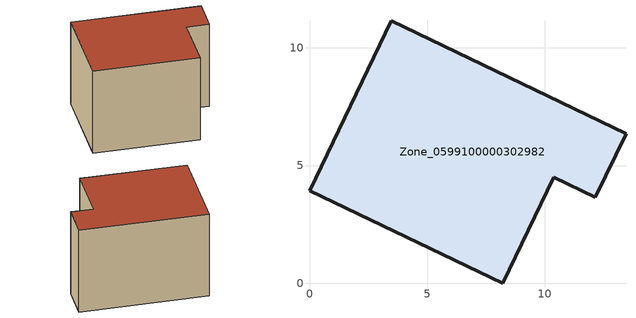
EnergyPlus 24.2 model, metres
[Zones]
Zone_0599100000302982
 floor ground (C_G): 10.37,4.5 8.21,0 0,3.92 3.48,11.15 13.44,6.36 12.14,3.65 z4.71
 wall outside (C_F): 3.48,11.15 0,3.92 8.21,0 10.37,4.5 12.14,3.65 13.44,6.36 3.48,11.15 z4.71:12.6
 roof outside (C_R): 12.14,3.65 13.44,6.36 3.48,11.15 0,3.92 8.21,0 10.37,4.5 z12.6
[BUILDING]
Pand.0599100000302982: North Axis=0; Terrain=City; Loads Convergence Tolerance Value=0.04; Temperature Convergence Tolerance Value=0.4; Solar Distribution=FullExterior; Maximum Number of Warmup Days=25; Minimum Number of Warmup Days=1
[Site:Location]
Rotterdam.The.Hague.AP_ZH_NLD Design_Conditions: Latitude=51.96; Longitude=4.45; Time Zone=1; Elevation=-4.5
[SITE:GROUNDTEMPERATURE:BUILDINGSURFACE]
18, 18, 18, 18, 18, 18, 18, 18, 18, 18, 18, 18
[MATERIAL] Thermal Absorptance=0.9; Solar Absorptance=0.7; Visible Absorptance=0.7
Name | Roughness | Thickness | Conductivity | Density | Specific Heat
G.TC.1992-2005 | MediumSmooth | 0.15 | 0.06 | 540 | 1210
F.TC.1992-2005 | Rough | 0.3 | 0.12 | 1920 | 840
R.TC.1992-2005 | MediumRough | 0.2 | 0.08 | 1500 | 1000
[CONSTRUCTION]
C_G: G.TC.1992-2005
C_F: F.TC.1992-2005
C_R: R.TC.1992-2005
[ZONE]
Zone_0599100000302982: Type=1; Multiplier=1; Ceiling Height=Autocalculate; Volume=Autocalculate; Floor Area=autocalculate; Part of Total Floor Area=Yes
[ZONEINFILTRATION:DESIGNFLOWRATE]
Infil_Zone_0599100000302982: Zone or ZoneList or Space or SpaceList=Zone_0599100000302982; Schedule=AlwaysOn; Design Flow Rate Calculation Method=Flow/Area; Flow Rate per Floor Area=0.0015; Constant Term Coefficient=1; Temperature Term Coefficient=0; Velocity Term Coefficient=0; Velocity Squared Term Coefficient=0
[HVACTEMPLATE:ZONE:IDEALLOADSAIRSYSTEM]
Zone_0599100000302982: Maximum Heating Supply Air Temperature=50; Minimum Cooling Supply Air Temperature=13; Maximum Heating Supply Air Humidity Ratio=0.0156; Minimum Cooling Supply Air Humidity Ratio=0.0077; Heating Limit=NoLimit; Cooling Limit=NoLimit; Dehumidification Control Type=ConstantSensibleHeatRatio; Cooling Sensible Heat Ratio=0.7; Dehumidification Setpoint=60; Humidification Control Type=None; Humidification Setpoint=30; Outdoor Air Method=None; Outdoor Air Flow Rate per Person=0.00944; Outdoor Air Flow Rate per Zone Floor Area=0; Outdoor Air Flow Rate per Zone=0; Demand Controlled Ventilation Type=None; Outdoor Air Economizer Type=NoEconomizer; Heat Recovery Type=None; Sensible Heat Recovery Effectiveness=0.7; Latent Heat Recovery Effectiveness=0.65
[ZONECONTROL:THERMOSTAT]
ThermostatControl_Zone_0599100000302982: Zone or ZoneList=Zone_0599100000302982; Control Type Schedule=DualSetpointControlType; Control 1=Thermostat_Zone_0599100000302982; Temperature Difference Between Cutout And Setpoint=0
[THERMOSTATSETPOINT:DUALSETPOINT]
Thermostat_Zone_0599100000302982: Heating Setpoint Temperature Schedule=HeatingSetpoint_Zone_0599100000302982; Cooling Setpoint Temperature Schedule=CoolingSetpoint_Zone_0599100000302982
[SCHEDULE:COMPACT]
HeatingSetpoint_Zone_0599100000302982: Through: 12/31, For: AllDays, Until: 24:00, 21
CoolingSetpoint_Zone_0599100000302982: Through: 12/31, For: AllDays, Until: 24:00, 24
DualSetpointControlType: Through: 12/31, For: AllDays, Until: 24:00, 4
AlwaysOn: Through: 12/31, For: AllDays, Until: 24:00, 1
